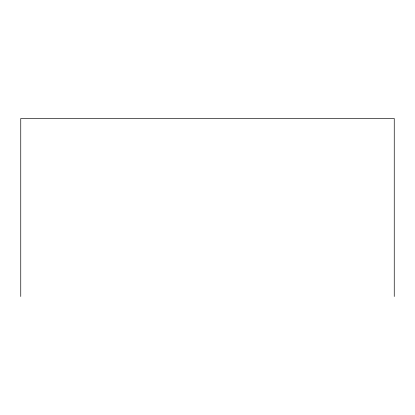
<?xml version="1.0" encoding="UTF-8"?>
<svg xmlns="http://www.w3.org/2000/svg" width="415" height="415" viewBox="0 0 415 415"><rect width="100%" height="100%" fill="white"/><g stroke="black" fill="none" stroke-linecap="round" stroke-linejoin="round"><path stroke-width="0.62" d="M394.25 296.502L394.25 118.498L20.75 118.498L20.75 296.502"/></g></svg>
